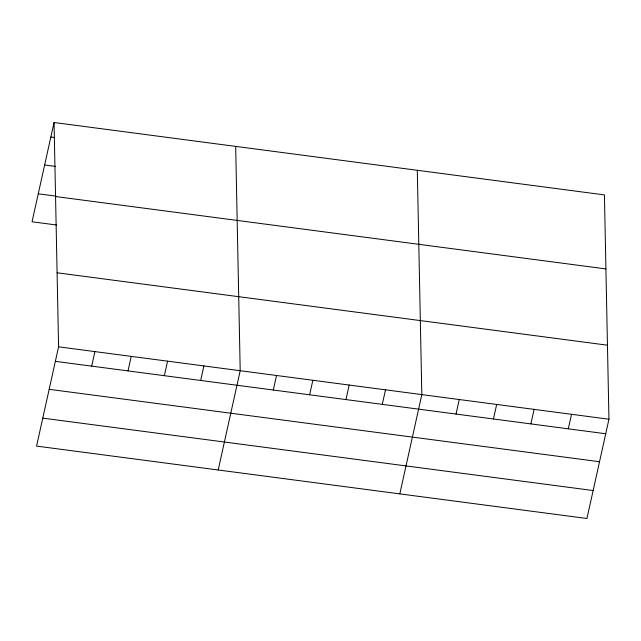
<?xml version="1.0" encoding="UTF-8"?>
<svg xmlns="http://www.w3.org/2000/svg" width="641" height="641" viewBox="0 0 641 641"><rect width="100%" height="100%" fill="white"/><g stroke="black" fill="none" stroke-linecap="round" stroke-linejoin="round"><path stroke-width="0.96" d="M54.06 122.503L58.587 346.821L36.577 446.096L586.94 518.497L608.95 419.222L604.423 194.904L54.06 122.503L32.05 221.778L56.592 225.007M91.687 366.131L94.908 351.597M128.016 370.907L131.237 356.38M164.336 375.69L167.557 361.155M200.665 380.466L203.886 365.931M218.196 469.989L240.207 370.714L235.68 146.396M273.306 390.024L276.535 375.49M309.635 394.8L312.856 380.265M345.956 399.583L349.177 385.049M382.284 404.359L385.505 389.824M399.816 493.882L421.826 394.608L417.299 170.282M456.031 414.062L459.252 399.527M493.458 418.982L496.679 404.447M530.876 423.909L534.097 409.375M568.303 428.829L571.524 414.294M50.839 137.038L54.765 137.551M44.638 165.001L55.438 166.42M38.252 193.814L55.919 196.138M55.551 196.531L605.913 268.924M57.097 272.794L607.452 345.195M58.587 346.821L608.95 419.222M55.366 361.356L605.729 433.749M49.165 389.319L599.527 461.72M42.779 418.132L593.141 490.533"/></g></svg>
